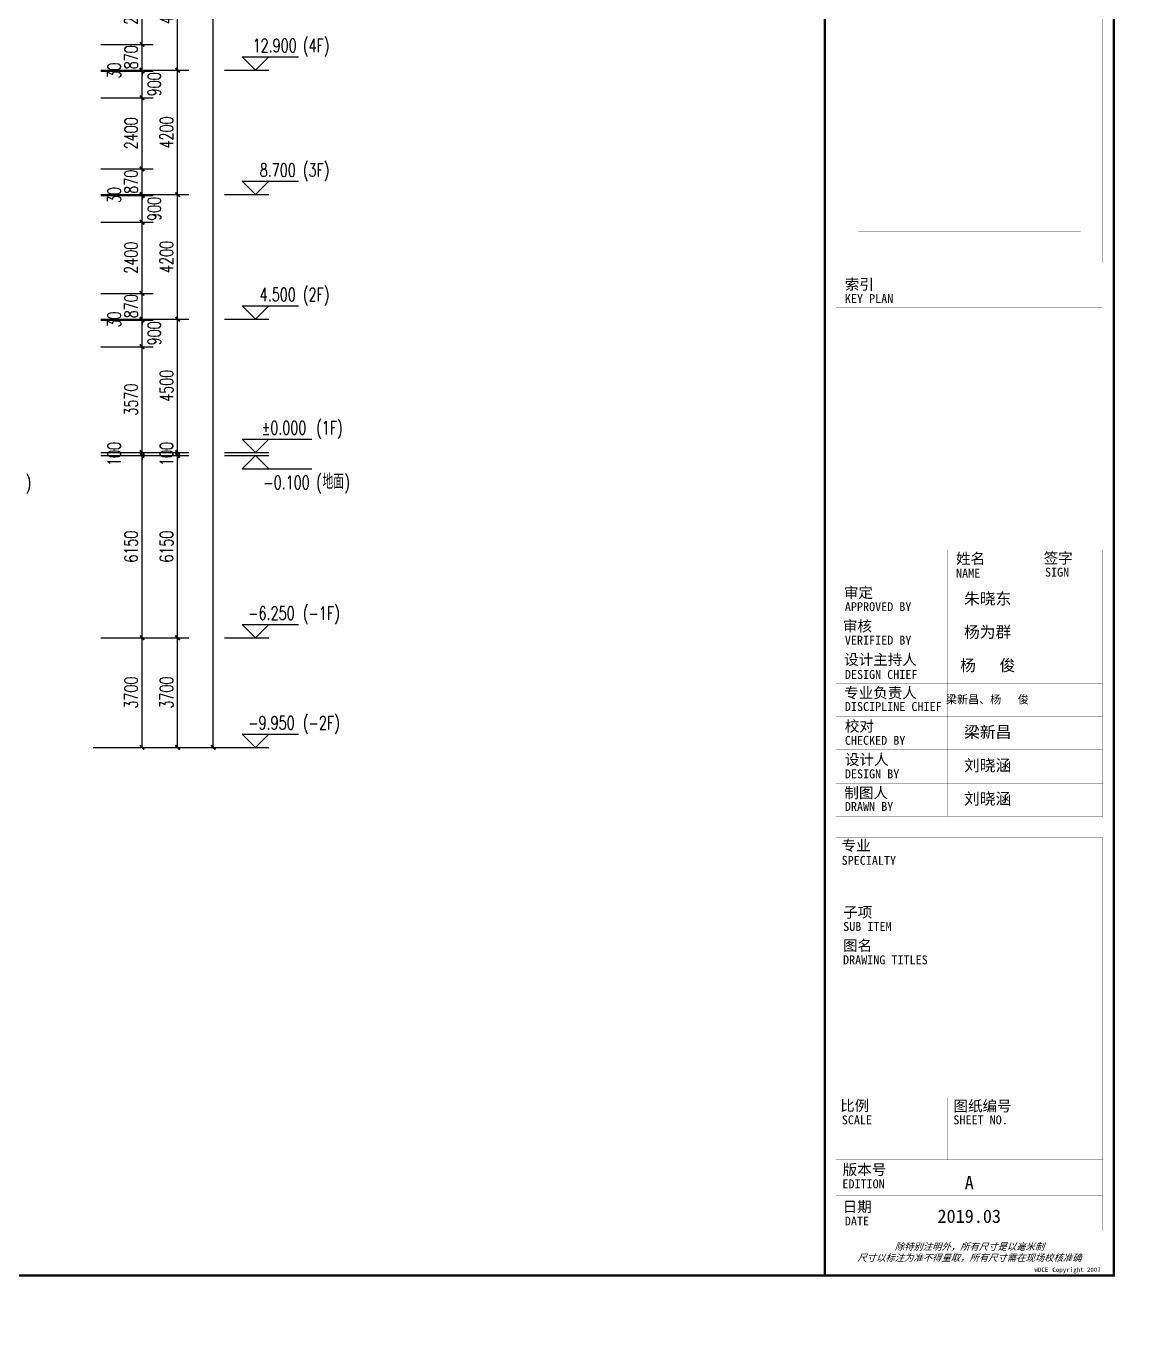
# Model space of a CAD drawing. Extents: x -781494 to 378714, y -27129 to 259749.
# Drawn here: x 214377 to 251761, y 61242 to 105623 of the extents above; entities that cross this region are included whole.
import ezdxf
from ezdxf.enums import TextEntityAlignment as Align

# ---------------------------------------------------------------- set-up
doc = ezdxf.new("R2010")
doc.units = 0
doc.header["$LTSCALE"] = 1000
doc.header["$MEASUREMENT"] = 0
for name, color, linetype in [('00-图签签名_10', 10, 'Continuous'), ('01-标注_尺寸', 124, 'Continuous'), ('02-TEXT_标注', 130, 'Continuous'), ('DIM_ELEV', 3, 'Continuous'), ('PUB_DIM', 3, 'Continuous'), ('PUB_TEXT', 7, 'Continuous')]:
    doc.layers.add(name, color=color, linetype=linetype)
doc.styles.add('_TCH_DIM', font='SIMPLEX', dxfattribs={"bigfont": 'GBCBIG'})
doc.styles.add('_TCH_DIM_T3', font='SIMPLEX', dxfattribs={"width": 0.705882, "bigfont": 'GBCBIG'})
doc.styles.add('华文细黑', font='STXIHEI.TTF', dxfattribs={"height": 10})
doc.styles.add('图签信息$0$华文细黑', font='STXIHEI.TTF', dxfattribs={"height": 10})
doc.dimstyles.new('_TCH_ARCH&&150', dxfattribs={"dimtxt": 446.25, "dimasz": 150, "dimexe": 375, "dimexo": 450, "dimgap": 150, "dimtad": 1, "dimdec": 0, "dimzin": 0, "dimdsep": 46, "dimtxsty": '_TCH_DIM_T3', "dimblk": 'ARCHTICK', "dimcen": 0.09, "dimclrt": 7, "dimazin": 2, "dimtfac": 1, "dimtdec": 0, "dimtix": 1, "dimtmove": 2, "dimatfit": 3, "dimfxl": 0, "dimtolj": 1, "dimtzin": 0, "dimarcsym": 0})

# ---------------------------------------------------------------- blocks, each defined once
blk = doc.blocks.new('图框-A1')
for points, const_width in [([(0, 0), (841, 0), (841, 594), (0, 594)], 0.05), ([(766, 584), (25, 584), (25, 10), (766, 10)], 0.5)]:
    blk.add_lwpolyline(points, close=True, dxfattribs=dict(const_width=const_width))
blk = doc.blocks.new('图签信息$0$WDCE Copyright200X')
at = {"const_width": 0.016}
blk.add_lwpolyline([(-10.6, 1.26, 1), (-11.4, 1.26, 1)], format="xyb", close=True, dxfattribs=at)
at = {"style": '图签信息$0$华文细黑'}
for s, p in [('WDCE ', (-11.46, 0.5)), ('     Copyright ', (-3.51, 0.5))]:
    blk.add_text(s, height=1, dxfattribs=at).set_placement(p, align=Align.BOTTOM_RIGHT)
blk.add_text('c', height=0.6, dxfattribs=at).set_placement((-11.04, 1.35), align=Align.MIDDLE_CENTER)
blk.add_attdef('200X', text='', height=1, dxfattribs=at).set_placement((-0.45, 0.5), align=Align.BOTTOM_RIGHT)
blk = doc.blocks.new('图签信息')
at = {"const_width": 0.5}
blk.add_lwpolyline([(-65, 0), (0, 0), (0, 500.5), (-65, 500.5)], close=True, dxfattribs=at)
at = {"const_width": 0.05}
for points in [[(-62.5, 404.92), (-62.5, 227.83)], [(-62.5, 227.83), (-2.5, 227.83), (-2.5, 404.92)], [(-57.5, 234.85), (-7.5, 234.85)], [(-62.5, 227.83), (-2.5, 227.83)], [(-62.5, 217.74), (-2.5, 217.74)], [(-62.5, 103.26), (-2.5, 103.26), (-2.5, 163.26), (-62.5, 163.26), (-62.5, 103.26)], [(-37.5, 163.26), (-37.5, 103.26)], [(-20, 163.26), (-20, 103.26)], [(-62.5, 155.76), (-2.5, 155.76)], [(-62.5, 148.26), (-2.5, 148.26)], [(-62.5, 140.76), (-2.5, 140.76)], [(-62.5, 133.26), (-2.5, 133.26)], [(-62.5, 125.76), (-2.5, 125.76)], [(-62.5, 118.26), (-2.5, 118.26)], [(-62.5, 110.76), (-2.5, 110.76)], [(-62.5, 98.5), (-2.5, 98.5), (-2.5, 10), (-62.5, 10), (-62.5, 98.5)], [(-62.5, 83.5), (-2.5, 83.5)], [(-62.5, 76), (-2.5, 76)], [(-62.5, 40), (-2.5, 40)], [(-37.5, 40), (-37.5, 26)], [(-62.5, 26), (-2.5, 26)], [(-62.5, 18), (-2.5, 18)]]:
    blk.add_lwpolyline(points, dxfattribs=at)
blk.add_blockref('图签信息$0$WDCE Copyright200X', (-2.5, 0)).add_auto_attribs({'200X': '2007'})
at = {"style": '图签信息$0$华文细黑'}
for s, height, p in [('索引', 2.4, (-60.5, 224.14)), ('KEY PLAN', 2, (-60.5, 220.74)), ('姓名', 2.4, (-35.5, 162.47)), ('签字', 2.4, (-15.81, 162.57)), ('NAME', 2, (-35.5, 158.96)), ('SIGN', 2, (-15.5, 159.2)), ('审定', 2.4, (-60.73, 154.81)), ('APPROVED BY', 2, (-60.5, 151.44)), ('审核', 2.4, (-60.95, 147.29)), ('VERIFIED BY', 2, (-60.5, 143.91)), ('设计主持人', 2.4, (-60.68, 139.76)), ('DESIGN CHIEF', 2, (-60.5, 136.19)), ('专业负责人', 2.4, (-60.67, 132.26)), ('DISCIPLINE CHIEF', 2, (-60.5, 128.98)), ('校对', 2.4, (-60.5, 124.76)), ('CHECKED BY', 2, (-60.5, 121.37)), ('设计人', 2.4, (-60.5, 117.26)), ('DESIGN BY', 2, (-60.5, 113.83)), ('制图人', 2.4, (-60.61, 109.76)), ('DRAWN BY', 2, (-60.5, 106.5)), ('专业', 2.4, (-61.23, 97.93)), ('SPECIALTY', 2, (-61.23, 94.38)), ('子项', 2.4, (-60.88, 82.92)), ('SUB ITEM', 2, (-60.88, 79.5)), ('图名', 2.4, (-60.91, 75.41)), ('DRAWING TITLES', 2, (-60.91, 72)), ('比例', 2.4, (-61.56, 39.42)), ('图纸编号', 2.4, (-36.1, 39.32)), ('SCALE', 2, (-61.19, 36)), ('SHEET NO.', 2, (-36.1, 36)), ('版本号', 2.4, (-61, 25.03)), ('EDITION', 2, (-61.06, 21.61)), ('日期', 2.4, (-61, 16.68)), ('DATE', 2, (-60.5, 13.26))]:
    blk.add_text(s, height=height, dxfattribs=at).set_placement(p, align=Align.TOP_LEFT)
at = {"color": 4, "style": '图签信息$0$华文细黑'}
for s, p in [('A', (-32.53, 19.4)), ('2019.03', (-32.53, 11.84))]:
    blk.add_text(s, height=3, dxfattribs=at).set_placement(p, align=Align.CENTER)
at = {"style": '图签信息$0$华文细黑', "oblique": 20}
for s, p in [('除特别注明外，所有尺寸是以毫米制', (-32.5, 6.5)), ('尺寸以标注为准不得量取，所有尺寸需在现场校核准确', (-32.5, 4))]:
    blk.add_text(s, height=1.5, dxfattribs=at).set_placement(p, align=Align.MIDDLE_CENTER)
blk = doc.blocks.new('图签-A1')
at = {"color": 2}
blk.add_blockref('图签信息', (0, 0), dxfattribs=at)
blk = doc.blocks.new('_ArchTick')
at = {"color": 0, "linetype": 'ByBlock', "const_width": 0.4}
blk.add_lwpolyline([(-0.5, -0.5), (0.5, 0.5)], dxfattribs=at)
blk = doc.blocks.new('*D360')
at = {"layer": 'Defpoints', "color": 0, "transparency": 16777216}
for p in [(197219, 57619), (201719, 57619), (197219, 2869)]:
    blk.add_point(p, dxfattribs=at)
at = {"layer": 'PUB_DIM', "color": 0, "lineweight": -2, "transparency": 16777216}
for p, q in [((197669, 57619), (202094, 57619)), ((201719, 2869), (201719, 57619)), ((197669, 2869), (202094, 2869))]:
    blk.add_line(p, q, dxfattribs=at)
at = {"layer": 'PUB_DIM', "color": 0, "lineweight": -2, "transparency": 16777216, "xscale": 150, "yscale": 150, "zscale": 150}
for p, rotation in [((201719, 57619), 90), ((201719, 2869), 270)]:
    blk.add_blockref('_ArchTick', p, dxfattribs=dict(at, rotation=rotation))
at = {"layer": 'PUB_DIM', "color": 7, "transparency": 16777216, "insert": (201346, 30244), "char_height": 446.2, "attachment_point": 5, "rotation": 90, "style": '_TCH_DIM_T3'}
blk.add_mtext('\\A1;54750', dxfattribs=at)
blk = doc.blocks.new('*D368')
at = {"layer": 'Defpoints', "color": 0, "transparency": 16777216}
for p in [(198682, 29919), (200519, 29919), (198682, 25719)]:
    blk.add_point(p, dxfattribs=at)
at = {"layer": 'PUB_DIM', "color": 0, "lineweight": -2, "transparency": 16777216}
for p, q in [((199132, 29919), (200894, 29919)), ((200519, 25719), (200519, 29919)), ((199132, 25719), (200894, 25719))]:
    blk.add_line(p, q, dxfattribs=at)
at = {"layer": 'PUB_DIM', "color": 0, "lineweight": -2, "transparency": 16777216, "xscale": 150, "yscale": 150, "zscale": 150}
for p, rotation in [((200519, 29919), 90), ((200519, 25719), 270)]:
    blk.add_blockref('_ArchTick', p, dxfattribs=dict(at, rotation=rotation))
at = {"layer": 'PUB_DIM', "color": 7, "transparency": 16777216, "insert": (200146, 27819), "char_height": 446.2, "attachment_point": 5, "rotation": 90, "style": '_TCH_DIM_T3'}
blk.add_mtext('\\A1;4200', dxfattribs=at)
blk = doc.blocks.new('*D369')
at = {"layer": 'Defpoints', "color": 0, "transparency": 16777216}
for p in [(198682, 25719), (200519, 25719), (198682, 21519)]:
    blk.add_point(p, dxfattribs=at)
at = {"layer": 'PUB_DIM', "color": 0, "lineweight": -2, "transparency": 16777216}
for p, q in [((199132, 25719), (200894, 25719)), ((200519, 21519), (200519, 25719)), ((199132, 21519), (200894, 21519))]:
    blk.add_line(p, q, dxfattribs=at)
at = {"layer": 'PUB_DIM', "color": 0, "lineweight": -2, "transparency": 16777216, "xscale": 150, "yscale": 150, "zscale": 150}
for p, rotation in [((200519, 25719), 90), ((200519, 21519), 270)]:
    blk.add_blockref('_ArchTick', p, dxfattribs=dict(at, rotation=rotation))
at = {"layer": 'PUB_DIM', "color": 7, "transparency": 16777216, "insert": (200146, 23619), "char_height": 446.2, "attachment_point": 5, "rotation": 90, "style": '_TCH_DIM_T3'}
blk.add_mtext('\\A1;4200', dxfattribs=at)
blk = doc.blocks.new('*D370')
at = {"layer": 'Defpoints', "color": 0, "transparency": 16777216}
for p in [(198682, 21519), (200519, 21519), (198682, 17319)]:
    blk.add_point(p, dxfattribs=at)
at = {"layer": 'PUB_DIM', "color": 0, "lineweight": -2, "transparency": 16777216}
for p, q in [((199132, 21519), (200894, 21519)), ((200519, 17319), (200519, 21519)), ((199132, 17319), (200894, 17319))]:
    blk.add_line(p, q, dxfattribs=at)
at = {"layer": 'PUB_DIM', "color": 0, "lineweight": -2, "transparency": 16777216, "xscale": 150, "yscale": 150, "zscale": 150}
for p, rotation in [((200519, 21519), 90), ((200519, 17319), 270)]:
    blk.add_blockref('_ArchTick', p, dxfattribs=dict(at, rotation=rotation))
at = {"layer": 'PUB_DIM', "color": 7, "transparency": 16777216, "insert": (200146, 19419), "char_height": 446.2, "attachment_point": 5, "rotation": 90, "style": '_TCH_DIM_T3'}
blk.add_mtext('\\A1;4200', dxfattribs=at)
blk = doc.blocks.new('*D371')
at = {"layer": 'Defpoints', "color": 0, "transparency": 16777216}
for p in [(198682, 17319), (200519, 17319), (198682, 12819)]:
    blk.add_point(p, dxfattribs=at)
at = {"layer": 'PUB_DIM', "color": 0, "lineweight": -2, "transparency": 16777216}
for p, q in [((199132, 17319), (200894, 17319)), ((200519, 12819), (200519, 17319)), ((199132, 12819), (200894, 12819))]:
    blk.add_line(p, q, dxfattribs=at)
at = {"layer": 'PUB_DIM', "color": 0, "lineweight": -2, "transparency": 16777216, "xscale": 150, "yscale": 150, "zscale": 150}
for p, rotation in [((200519, 17319), 90), ((200519, 12819), 270)]:
    blk.add_blockref('_ArchTick', p, dxfattribs=dict(at, rotation=rotation))
at = {"layer": 'PUB_DIM', "color": 7, "transparency": 16777216, "insert": (200146, 15069), "char_height": 446.2, "attachment_point": 5, "rotation": 90, "style": '_TCH_DIM_T3'}
blk.add_mtext('\\A1;4500', dxfattribs=at)
blk = doc.blocks.new('*D372')
at = {"layer": 'Defpoints', "color": 0, "transparency": 16777216}
for p in [(198682, 12819), (198682, 12719), (200519, 12819)]:
    blk.add_point(p, dxfattribs=at)
at = {"layer": 'PUB_DIM', "color": 0, "lineweight": -2, "transparency": 16777216}
for p, q in [((200519, 12819), (200519, 12969)), ((199132, 12819), (200894, 12819)), ((199132, 12719), (200894, 12719)), ((200519, 12719), (200519, 12819)), ((200519, 12719), (200519, 12569))]:
    blk.add_line(p, q, dxfattribs=at)
at = {"layer": 'PUB_DIM', "color": 0, "lineweight": -2, "transparency": 16777216, "xscale": 150, "yscale": 150, "zscale": 150}
for p, rotation in [((200519, 12819), 270), ((200519, 12719), 90)]:
    blk.add_blockref('_ArchTick', p, dxfattribs=dict(at, rotation=rotation))
at = {"layer": 'PUB_DIM', "color": 7, "transparency": 16777216, "insert": (200146, 12769), "char_height": 446.2, "attachment_point": 5, "rotation": 90, "style": '_TCH_DIM_T3'}
blk.add_mtext('\\A1;100', dxfattribs=at)
blk = doc.blocks.new('*D373')
at = {"layer": 'Defpoints', "color": 0, "transparency": 16777216}
for p in [(198682, 12719), (200519, 12719), (198682, 6569)]:
    blk.add_point(p, dxfattribs=at)
at = {"layer": 'PUB_DIM', "color": 0, "lineweight": -2, "transparency": 16777216}
for p, q in [((199132, 12719), (200894, 12719)), ((200519, 6569), (200519, 12719)), ((199132, 6569), (200894, 6569))]:
    blk.add_line(p, q, dxfattribs=at)
at = {"layer": 'PUB_DIM', "color": 0, "lineweight": -2, "transparency": 16777216, "xscale": 150, "yscale": 150, "zscale": 150}
for p, rotation in [((200519, 12719), 90), ((200519, 6569), 270)]:
    blk.add_blockref('_ArchTick', p, dxfattribs=dict(at, rotation=rotation))
at = {"layer": 'PUB_DIM', "color": 7, "transparency": 16777216, "insert": (200146, 9644), "char_height": 446.2, "attachment_point": 5, "rotation": 90, "style": '_TCH_DIM_T3'}
blk.add_mtext('\\A1;6150', dxfattribs=at)
blk = doc.blocks.new('*D374')
at = {"layer": 'Defpoints', "color": 0, "transparency": 16777216}
for p in [(198682, 6569), (200519, 6569), (198682, 2869)]:
    blk.add_point(p, dxfattribs=at)
at = {"layer": 'PUB_DIM', "color": 0, "lineweight": -2, "transparency": 16777216}
for p, q in [((199132, 6569), (200894, 6569)), ((200519, 2869), (200519, 6569)), ((199132, 2869), (200894, 2869))]:
    blk.add_line(p, q, dxfattribs=at)
at = {"layer": 'PUB_DIM', "color": 0, "lineweight": -2, "transparency": 16777216, "xscale": 150, "yscale": 150, "zscale": 150}
for p, rotation in [((200519, 6569), 90), ((200519, 2869), 270)]:
    blk.add_blockref('_ArchTick', p, dxfattribs=dict(at, rotation=rotation))
at = {"layer": 'PUB_DIM', "color": 7, "transparency": 16777216, "insert": (200146, 4719), "char_height": 446.2, "attachment_point": 5, "rotation": 90, "style": '_TCH_DIM_T3'}
blk.add_mtext('\\A1;3700', dxfattribs=at)
blk = doc.blocks.new('*D405')
at = {"layer": 'Defpoints', "color": 0, "transparency": 16777216}
for p in [(197482, 28989), (199319, 28989), (197482, 26589)]:
    blk.add_point(p, dxfattribs=at)
at = {"layer": 'PUB_DIM', "color": 0, "lineweight": -2, "transparency": 16777216}
for p, q in [((197932, 28989), (199694, 28989)), ((199319, 26589), (199319, 28989)), ((197932, 26589), (199694, 26589))]:
    blk.add_line(p, q, dxfattribs=at)
at = {"layer": 'PUB_DIM', "color": 0, "lineweight": -2, "transparency": 16777216, "xscale": 150, "yscale": 150, "zscale": 150}
for p, rotation in [((199319, 28989), 90), ((199319, 26589), 270)]:
    blk.add_blockref('_ArchTick', p, dxfattribs=dict(at, rotation=rotation))
at = {"layer": 'PUB_DIM', "color": 7, "transparency": 16777216, "insert": (198946, 27789), "char_height": 446.2, "attachment_point": 5, "rotation": 90, "style": '_TCH_DIM_T3'}
blk.add_mtext('\\A1;2400', dxfattribs=at)
blk = doc.blocks.new('*D406')
at = {"layer": 'Defpoints', "color": 0, "transparency": 16777216}
for p in [(197482, 26589), (199319, 26589), (197482, 25719)]:
    blk.add_point(p, dxfattribs=at)
at = {"layer": 'PUB_DIM', "color": 0, "lineweight": -2, "transparency": 16777216}
for p, q in [((199319, 26589), (199319, 26739)), ((197932, 26589), (199694, 26589)), ((199319, 25719), (199319, 26589)), ((197932, 25719), (199694, 25719)), ((199319, 25719), (199319, 25569))]:
    blk.add_line(p, q, dxfattribs=at)
at = {"layer": 'PUB_DIM', "color": 0, "lineweight": -2, "transparency": 16777216, "xscale": 150, "yscale": 150, "zscale": 150}
for p, rotation in [((199319, 26589), 270), ((199319, 25719), 90)]:
    blk.add_blockref('_ArchTick', p, dxfattribs=dict(at, rotation=rotation))
at = {"layer": 'PUB_DIM', "color": 7, "transparency": 16777216, "insert": (198946, 26154), "char_height": 446.2, "attachment_point": 5, "rotation": 90, "style": '_TCH_DIM_T3'}
blk.add_mtext('\\A1;870', dxfattribs=at)
blk = doc.blocks.new('*D407')
at = {"layer": 'Defpoints', "color": 0, "transparency": 16777216}
for p in [(197482, 25719), (197482, 25689), (199319, 25719)]:
    blk.add_point(p, dxfattribs=at)
at = {"layer": 'PUB_DIM', "color": 0, "lineweight": -2, "transparency": 16777216}
for p, q in [((199319, 25719), (199319, 25869)), ((197932, 25719), (199694, 25719)), ((197932, 25689), (199694, 25689)), ((199319, 25689), (199319, 25719)), ((199319, 25689), (199319, 25539))]:
    blk.add_line(p, q, dxfattribs=at)
at = {"layer": 'PUB_DIM', "color": 0, "lineweight": -2, "transparency": 16777216, "xscale": 150, "yscale": 150, "zscale": 150}
for p, rotation in [((199319, 25719), 270), ((199319, 25689), 90)]:
    blk.add_blockref('_ArchTick', p, dxfattribs=dict(at, rotation=rotation))
at = {"layer": 'PUB_DIM', "color": 7, "transparency": 16777216, "insert": (198381, 25704), "char_height": 446.2, "attachment_point": 5, "rotation": 90, "style": '_TCH_DIM_T3'}
blk.add_mtext('\\A1;30', dxfattribs=at)
blk = doc.blocks.new('*D408')
at = {"layer": 'Defpoints', "color": 0, "transparency": 16777216}
for p in [(197482, 25689), (199319, 25689), (197482, 24789)]:
    blk.add_point(p, dxfattribs=at)
at = {"layer": 'PUB_DIM', "color": 0, "lineweight": -2, "transparency": 16777216}
for p, q in [((197932, 25689), (199694, 25689)), ((199319, 24789), (199319, 25689)), ((197932, 24789), (199694, 24789))]:
    blk.add_line(p, q, dxfattribs=at)
at = {"layer": 'PUB_DIM', "color": 0, "lineweight": -2, "transparency": 16777216, "xscale": 150, "yscale": 150, "zscale": 150}
for p, rotation in [((199319, 25689), 90), ((199319, 24789), 270)]:
    blk.add_blockref('_ArchTick', p, dxfattribs=dict(at, rotation=rotation))
at = {"layer": 'PUB_DIM', "color": 7, "transparency": 16777216, "insert": (199731, 25239), "char_height": 446.2, "attachment_point": 5, "rotation": 90, "style": '_TCH_DIM_T3'}
blk.add_mtext('\\A1;900', dxfattribs=at)
blk = doc.blocks.new('*D409')
at = {"layer": 'Defpoints', "color": 0, "transparency": 16777216}
for p in [(197482, 24789), (199319, 24789), (197482, 22389)]:
    blk.add_point(p, dxfattribs=at)
at = {"layer": 'PUB_DIM', "color": 0, "lineweight": -2, "transparency": 16777216}
for p, q in [((197932, 24789), (199694, 24789)), ((199319, 22389), (199319, 24789)), ((197932, 22389), (199694, 22389))]:
    blk.add_line(p, q, dxfattribs=at)
at = {"layer": 'PUB_DIM', "color": 0, "lineweight": -2, "transparency": 16777216, "xscale": 150, "yscale": 150, "zscale": 150}
for p, rotation in [((199319, 24789), 90), ((199319, 22389), 270)]:
    blk.add_blockref('_ArchTick', p, dxfattribs=dict(at, rotation=rotation))
at = {"layer": 'PUB_DIM', "color": 7, "transparency": 16777216, "insert": (198946, 23589), "char_height": 446.2, "attachment_point": 5, "rotation": 90, "style": '_TCH_DIM_T3'}
blk.add_mtext('\\A1;2400', dxfattribs=at)
blk = doc.blocks.new('*D410')
at = {"layer": 'Defpoints', "color": 0, "transparency": 16777216}
for p in [(197482, 22389), (199319, 22389), (197482, 21519)]:
    blk.add_point(p, dxfattribs=at)
at = {"layer": 'PUB_DIM', "color": 0, "lineweight": -2, "transparency": 16777216}
for p, q in [((197932, 22389), (199694, 22389)), ((199319, 22389), (199319, 22539)), ((199319, 21519), (199319, 22389)), ((197932, 21519), (199694, 21519)), ((199319, 21519), (199319, 21369))]:
    blk.add_line(p, q, dxfattribs=at)
at = {"layer": 'PUB_DIM', "color": 0, "lineweight": -2, "transparency": 16777216, "xscale": 150, "yscale": 150, "zscale": 150}
for p, rotation in [((199319, 22389), 270), ((199319, 21519), 90)]:
    blk.add_blockref('_ArchTick', p, dxfattribs=dict(at, rotation=rotation))
at = {"layer": 'PUB_DIM', "color": 7, "transparency": 16777216, "insert": (198946, 21954), "char_height": 446.2, "attachment_point": 5, "rotation": 90, "style": '_TCH_DIM_T3'}
blk.add_mtext('\\A1;870', dxfattribs=at)
blk = doc.blocks.new('*D411')
at = {"layer": 'Defpoints', "color": 0, "transparency": 16777216}
for p in [(197482, 21519), (197482, 21489), (199319, 21519)]:
    blk.add_point(p, dxfattribs=at)
at = {"layer": 'PUB_DIM', "color": 0, "lineweight": -2, "transparency": 16777216}
for p, q in [((197932, 21519), (199694, 21519)), ((197932, 21489), (199694, 21489)), ((199319, 21519), (199319, 21669)), ((199319, 21489), (199319, 21519)), ((199319, 21489), (199319, 21339))]:
    blk.add_line(p, q, dxfattribs=at)
at = {"layer": 'PUB_DIM', "color": 0, "lineweight": -2, "transparency": 16777216, "xscale": 150, "yscale": 150, "zscale": 150}
for p, rotation in [((199319, 21519), 270), ((199319, 21489), 90)]:
    blk.add_blockref('_ArchTick', p, dxfattribs=dict(at, rotation=rotation))
at = {"layer": 'PUB_DIM', "color": 7, "transparency": 16777216, "insert": (198381, 21504), "char_height": 446.2, "attachment_point": 5, "rotation": 90, "style": '_TCH_DIM_T3'}
blk.add_mtext('\\A1;30', dxfattribs=at)
blk = doc.blocks.new('*D412')
at = {"layer": 'Defpoints', "color": 0, "transparency": 16777216}
for p in [(197482, 21489), (199319, 21489), (197482, 20589)]:
    blk.add_point(p, dxfattribs=at)
at = {"layer": 'PUB_DIM', "color": 0, "lineweight": -2, "transparency": 16777216}
for p, q in [((197932, 21489), (199694, 21489)), ((199319, 20589), (199319, 21489)), ((197932, 20589), (199694, 20589))]:
    blk.add_line(p, q, dxfattribs=at)
at = {"layer": 'PUB_DIM', "color": 0, "lineweight": -2, "transparency": 16777216, "xscale": 150, "yscale": 150, "zscale": 150}
for p, rotation in [((199319, 21489), 90), ((199319, 20589), 270)]:
    blk.add_blockref('_ArchTick', p, dxfattribs=dict(at, rotation=rotation))
at = {"layer": 'PUB_DIM', "color": 7, "transparency": 16777216, "insert": (199731, 21039), "char_height": 446.2, "attachment_point": 5, "rotation": 90, "style": '_TCH_DIM_T3'}
blk.add_mtext('\\A1;900', dxfattribs=at)
blk = doc.blocks.new('*D413')
at = {"layer": 'Defpoints', "color": 0, "transparency": 16777216}
for p in [(197482, 20589), (199319, 20589), (197482, 18189)]:
    blk.add_point(p, dxfattribs=at)
at = {"layer": 'PUB_DIM', "color": 0, "lineweight": -2, "transparency": 16777216}
for p, q in [((197932, 20589), (199694, 20589)), ((199319, 18189), (199319, 20589)), ((197932, 18189), (199694, 18189))]:
    blk.add_line(p, q, dxfattribs=at)
at = {"layer": 'PUB_DIM', "color": 0, "lineweight": -2, "transparency": 16777216, "xscale": 150, "yscale": 150, "zscale": 150}
for p, rotation in [((199319, 20589), 90), ((199319, 18189), 270)]:
    blk.add_blockref('_ArchTick', p, dxfattribs=dict(at, rotation=rotation))
at = {"layer": 'PUB_DIM', "color": 7, "transparency": 16777216, "insert": (198946, 19389), "char_height": 446.2, "attachment_point": 5, "rotation": 90, "style": '_TCH_DIM_T3'}
blk.add_mtext('\\A1;2400', dxfattribs=at)
blk = doc.blocks.new('*D414')
at = {"layer": 'Defpoints', "color": 0, "transparency": 16777216}
for p in [(197482, 18189), (199319, 18189), (197482, 17319)]:
    blk.add_point(p, dxfattribs=at)
at = {"layer": 'PUB_DIM', "color": 0, "lineweight": -2, "transparency": 16777216}
for p, q in [((199319, 18189), (199319, 18339)), ((197932, 18189), (199694, 18189)), ((199319, 17319), (199319, 18189)), ((197932, 17319), (199694, 17319)), ((199319, 17319), (199319, 17169))]:
    blk.add_line(p, q, dxfattribs=at)
at = {"layer": 'PUB_DIM', "color": 0, "lineweight": -2, "transparency": 16777216, "xscale": 150, "yscale": 150, "zscale": 150}
for p, rotation in [((199319, 18189), 270), ((199319, 17319), 90)]:
    blk.add_blockref('_ArchTick', p, dxfattribs=dict(at, rotation=rotation))
at = {"layer": 'PUB_DIM', "color": 7, "transparency": 16777216, "insert": (198946, 17754), "char_height": 446.2, "attachment_point": 5, "rotation": 90, "style": '_TCH_DIM_T3'}
blk.add_mtext('\\A1;870', dxfattribs=at)
blk = doc.blocks.new('*D415')
at = {"layer": 'Defpoints', "color": 0, "transparency": 16777216}
for p in [(197482, 17319), (199319, 17319), (197482, 17289)]:
    blk.add_point(p, dxfattribs=at)
at = {"layer": 'PUB_DIM', "color": 0, "lineweight": -2, "transparency": 16777216}
for p, q in [((197932, 17319), (199694, 17319)), ((199319, 17319), (199319, 17469)), ((199319, 17289), (199319, 17319)), ((197932, 17289), (199694, 17289)), ((199319, 17289), (199319, 17139))]:
    blk.add_line(p, q, dxfattribs=at)
at = {"layer": 'PUB_DIM', "color": 0, "lineweight": -2, "transparency": 16777216, "xscale": 150, "yscale": 150, "zscale": 150}
for p, rotation in [((199319, 17319), 270), ((199319, 17289), 90)]:
    blk.add_blockref('_ArchTick', p, dxfattribs=dict(at, rotation=rotation))
at = {"layer": 'PUB_DIM', "color": 7, "transparency": 16777216, "insert": (198381, 17304), "char_height": 446.2, "attachment_point": 5, "rotation": 90, "style": '_TCH_DIM_T3'}
blk.add_mtext('\\A1;30', dxfattribs=at)
blk = doc.blocks.new('*D416')
at = {"layer": 'Defpoints', "color": 0, "transparency": 16777216}
for p in [(197482, 17289), (199319, 17289), (197482, 16389)]:
    blk.add_point(p, dxfattribs=at)
at = {"layer": 'PUB_DIM', "color": 0, "lineweight": -2, "transparency": 16777216}
for p, q in [((197932, 17289), (199694, 17289)), ((199319, 16389), (199319, 17289)), ((197932, 16389), (199694, 16389))]:
    blk.add_line(p, q, dxfattribs=at)
at = {"layer": 'PUB_DIM', "color": 0, "lineweight": -2, "transparency": 16777216, "xscale": 150, "yscale": 150, "zscale": 150}
for p, rotation in [((199319, 17289), 90), ((199319, 16389), 270)]:
    blk.add_blockref('_ArchTick', p, dxfattribs=dict(at, rotation=rotation))
at = {"layer": 'PUB_DIM', "color": 7, "transparency": 16777216, "insert": (199731, 16839), "char_height": 446.2, "attachment_point": 5, "rotation": 90, "style": '_TCH_DIM_T3'}
blk.add_mtext('\\A1;900', dxfattribs=at)
blk = doc.blocks.new('*D417')
at = {"layer": 'Defpoints', "color": 0, "transparency": 16777216}
for p in [(197482, 16389), (199319, 16389), (197482, 12819)]:
    blk.add_point(p, dxfattribs=at)
at = {"layer": 'PUB_DIM', "color": 0, "lineweight": -2, "transparency": 16777216}
for p, q in [((197932, 16389), (199694, 16389)), ((199319, 12819), (199319, 16389)), ((197932, 12819), (199694, 12819))]:
    blk.add_line(p, q, dxfattribs=at)
at = {"layer": 'PUB_DIM', "color": 0, "lineweight": -2, "transparency": 16777216, "xscale": 150, "yscale": 150, "zscale": 150}
for p, rotation in [((199319, 16389), 90), ((199319, 12819), 270)]:
    blk.add_blockref('_ArchTick', p, dxfattribs=dict(at, rotation=rotation))
at = {"layer": 'PUB_DIM', "color": 7, "transparency": 16777216, "insert": (198946, 14604), "char_height": 446.2, "attachment_point": 5, "rotation": 90, "style": '_TCH_DIM_T3'}
blk.add_mtext('\\A1;3570', dxfattribs=at)
blk = doc.blocks.new('*D418')
at = {"layer": 'Defpoints', "color": 0, "transparency": 16777216}
for p in [(197482, 12819), (197482, 12719), (199319, 12819)]:
    blk.add_point(p, dxfattribs=at)
at = {"layer": 'PUB_DIM', "color": 0, "lineweight": -2, "transparency": 16777216}
for p, q in [((199319, 12819), (199319, 12969)), ((197932, 12819), (199694, 12819)), ((197932, 12719), (199694, 12719)), ((199319, 12719), (199319, 12819)), ((199319, 12719), (199319, 12569))]:
    blk.add_line(p, q, dxfattribs=at)
at = {"layer": 'PUB_DIM', "color": 0, "lineweight": -2, "transparency": 16777216, "xscale": 150, "yscale": 150, "zscale": 150}
for p, rotation in [((199319, 12819), 270), ((199319, 12719), 90)]:
    blk.add_blockref('_ArchTick', p, dxfattribs=dict(at, rotation=rotation))
at = {"layer": 'PUB_DIM', "color": 7, "transparency": 16777216, "insert": (198381, 12769), "char_height": 446.2, "attachment_point": 5, "rotation": 90, "style": '_TCH_DIM_T3'}
blk.add_mtext('\\A1;100', dxfattribs=at)
blk = doc.blocks.new('*D419')
at = {"layer": 'Defpoints', "color": 0, "transparency": 16777216}
for p in [(197482, 12719), (199319, 12719), (197482, 6569)]:
    blk.add_point(p, dxfattribs=at)
at = {"layer": 'PUB_DIM', "color": 0, "lineweight": -2, "transparency": 16777216}
for p, q in [((197932, 12719), (199694, 12719)), ((199319, 6569), (199319, 12719)), ((197932, 6569), (199694, 6569))]:
    blk.add_line(p, q, dxfattribs=at)
at = {"layer": 'PUB_DIM', "color": 0, "lineweight": -2, "transparency": 16777216, "xscale": 150, "yscale": 150, "zscale": 150}
for p, rotation in [((199319, 12719), 90), ((199319, 6569), 270)]:
    blk.add_blockref('_ArchTick', p, dxfattribs=dict(at, rotation=rotation))
at = {"layer": 'PUB_DIM', "color": 7, "transparency": 16777216, "insert": (198946, 9644), "char_height": 446.2, "attachment_point": 5, "rotation": 90, "style": '_TCH_DIM_T3'}
blk.add_mtext('\\A1;6150', dxfattribs=at)
blk = doc.blocks.new('*D420')
at = {"layer": 'Defpoints', "color": 0, "transparency": 16777216}
for p in [(197482, 6569), (199319, 6569), (197482, 2869)]:
    blk.add_point(p, dxfattribs=at)
at = {"layer": 'PUB_DIM', "color": 0, "lineweight": -2, "transparency": 16777216}
for p, q in [((197932, 6569), (199694, 6569)), ((199319, 2869), (199319, 6569)), ((197932, 2869), (199694, 2869))]:
    blk.add_line(p, q, dxfattribs=at)
at = {"layer": 'PUB_DIM', "color": 0, "lineweight": -2, "transparency": 16777216, "xscale": 150, "yscale": 150, "zscale": 150}
for p, rotation in [((199319, 6569), 90), ((199319, 2869), 270)]:
    blk.add_blockref('_ArchTick', p, dxfattribs=dict(at, rotation=rotation))
at = {"layer": 'PUB_DIM', "color": 7, "transparency": 16777216, "insert": (198946, 4719), "char_height": 446.2, "attachment_point": 5, "rotation": 90, "style": '_TCH_DIM_T3'}
blk.add_mtext('\\A1;3700', dxfattribs=at)
blk = doc.blocks.new('A$C6DAE6152')
at = {"layer": '00-图签签名_10', "attachment_point": 5, "style": '华文细黑'}
for s, insert, char_height, width in [('朱晓东', (-2588, 4884), 260, 101600.4), ('杨为群', (-2588, 4134), 260, 101600.4), ('杨   俊', (-2588, 3384), 260, 101600.4), ('梁新昌、杨   俊', (-2595, 2620), 182, 71120.28), ('梁新昌', (-2588, 1884), 260, 101600.4), ('刘晓涵', (-2588, 1134), 260, 101600.4), ('刘晓涵', (-2588, 384), 260, 101600.4)]:
    blk.add_mtext(s, dxfattribs=dict(at, insert=insert, char_height=char_height, width=width))
blk = doc.blocks.new('biaozhupouyou')
at = {"layer": 'DIM_ELEV'}
for p, q in [((203143.8, 25718.6), (202693.8, 26168.6)), ((202693.8, 26168.6), (204592.8, 26168.6)), ((203143.8, 25718.6), (203593.8, 26168.6)), ((202093.8, 25718.6), (203593.8, 25718.6)), ((203143.8, 21518.6), (202693.8, 21968.6)), ((202693.8, 21968.6), (204592.8, 21968.6)), ((203143.8, 21518.6), (203593.8, 21968.6)), ((202093.8, 21518.6), (203593.8, 21518.6)), ((203143.8, 17318.6), (202693.8, 17768.6)), ((202693.8, 17768.6), (204592.8, 17768.6)), ((203143.8, 17318.6), (203593.8, 17768.6)), ((202093.8, 17318.6), (203593.8, 17318.6)), ((203143.8, 12818.6), (202693.8, 13268.6)), ((202693.8, 13268.6), (205041.3, 13268.6)), ((203143.8, 12818.6), (203593.8, 13268.6)), ((202093.8, 12818.6), (203593.8, 12818.6)), ((202093.8, 12718.6), (203593.8, 12718.6)), ((203143.8, 12718.6), (202693.8, 12268.6)), ((203143.8, 12718.6), (203593.8, 12268.6)), ((202693.8, 12268.6), (205041.3, 12268.6)), ((203143.8, 6568.6), (202693.8, 7018.6)), ((202693.8, 7018.6), (204592.8, 7018.6)), ((203143.8, 6568.6), (203593.8, 7018.6)), ((202093.8, 6568.6), (203593.8, 6568.6)), ((203143.8, 2868.6), (202693.8, 3318.6)), ((202693.8, 3318.6), (204592.8, 3318.6)), ((203143.8, 2868.6), (203593.8, 3318.6)), ((202093.8, 2868.6), (203593.8, 2868.6))]:
    blk.add_line(p, q, dxfattribs=at)
at = {"layer": 'PUB_TEXT', "style": '_TCH_DIM', "width": 0.705882}
for s, height, p in [('12.900', 446.25, (203047.8, 26326.1)), ('(4F)', 446.25, (204742.8, 26326.1)), ('(3F)', 446.25, (204742.8, 22126.1)), ('8.700', 446.25, (203287.8, 22126.1)), ('4.500', 446.25, (203287.8, 17926.1)), ('(2F)', 446.25, (204742.8, 17926.1)), ('%%P0.000', 446.25, (203346.3, 13426.1)), ('(1F)', 446.25, (205191.3, 13426.1)), ('-0.100', 446.25, (203406.3, 11586.1)), ('(', 446.2, (205191.3, 11586.1)), (')', 446.2, (206138.5, 11586.1)), ('-6.250', 446.25, (202897.8, 7176.1)), ('(-1F)', 446.25, (204742.8, 7176.1)), ('(-2F)', 446.25, (204742.8, 3476.1)), ('-9.950', 446.25, (202897.8, 3476.1))]:
    blk.add_text(s, height=height, dxfattribs=at).set_placement(p)
at = {"layer": 'PUB_TEXT', "style": '_TCH_DIM'}
blk.add_text('地面', height=506.38, dxfattribs=at).set_placement((205401.3, 11586.1))
at = {"layer": 'PUB_DIM'}
for p1, p2, distance, picture, middle in [((197219.4, 2868.6), (197219.4, 57618.6), -4499.3, '*D360', (201345.7, 30243.6)), ((198681.6, 25718.6), (198681.6, 29918.6), -1837.2, '*D368', (200145.7, 27818.6)), ((197481.6, 26588.6), (197481.6, 28988.6), -1837.2, '*D405', (198945.7, 27788.6)), ((197481.6, 25718.6), (197481.6, 26588.6), -1837.2, '*D406', (198945.7, 26153.6)), ((198681.6, 21518.6), (198681.6, 25718.6), -1837.2, '*D369', (200145.7, 23618.6)), ((197481.6, 22388.6), (197481.6, 24788.6), -1837.2, '*D409', (198945.7, 23588.6)), ((197481.6, 21518.6), (197481.6, 22388.6), -1837.2, '*D410', (198945.7, 21953.6)), ((198681.6, 17318.6), (198681.6, 21518.6), -1837.2, '*D370', (200145.7, 19418.6)), ((197481.6, 18188.6), (197481.6, 20588.6), -1837.2, '*D413', (198945.7, 19388.6)), ((197481.6, 17318.6), (197481.6, 18188.6), -1837.2, '*D414', (198945.7, 17753.6)), ((198681.6, 12818.6), (198681.6, 17318.6), -1837.2, '*D371', (200145.7, 15068.6)), ((197481.6, 12818.6), (197481.6, 16388.6), -1837.2, '*D417', (198945.7, 14603.6)), ((198681.6, 12718.6), (198681.6, 12818.6), -1837.2, '*D372', (200145.7, 12768.6)), ((197481.6, 6568.6), (197481.6, 12718.6), -1837.2, '*D419', (198945.7, 9643.6)), ((198681.6, 6568.6), (198681.6, 12718.6), -1837.2, '*D373', (200145.7, 9643.6)), ((197481.6, 2868.6), (197481.6, 6568.6), -1837.2, '*D420', (198945.7, 4718.6)), ((198681.6, 2868.6), (198681.6, 6568.6), -1837.2, '*D374', (200145.7, 4718.6))]:
    dim = blk.add_aligned_dim(p1=p1, p2=p2, distance=distance, dimstyle='_TCH_ARCH&&150', dxfattribs=at)
    dim.commit()
    dim.dimension.update_dxf_attribs({"geometry": picture, "text_midpoint": middle})
for base, p1, p2, picture, middle in [((199318.8, 25718.6), (197481.6, 25688.6), (197481.6, 25718.6), '*D407', (198381.3, 25703.6)), ((199318.8, 25688.6), (197481.6, 24788.6), (197481.6, 25688.6), '*D408', (199731.3, 25238.6)), ((199318.8, 21518.6), (197481.6, 21488.6), (197481.6, 21518.6), '*D411', (198381.3, 21503.6)), ((199318.8, 21488.6), (197481.6, 20588.6), (197481.6, 21488.6), '*D412', (199731.3, 21038.6)), ((199318.8, 17318.6), (197481.6, 17288.6), (197481.6, 17318.6), '*D415', (198381.3, 17303.6)), ((199318.8, 17288.6), (197481.6, 16388.6), (197481.6, 17288.6), '*D416', (199731.3, 16838.6)), ((199318.8, 12818.6), (197481.6, 12718.6), (197481.6, 12818.6), '*D418', (198381.3, 12768.6))]:
    dim = blk.add_linear_dim(base=base, p1=p1, p2=p2, angle=90, dimstyle='_TCH_ARCH&&150', dxfattribs=at)
    dim.commit()
    dim.dimension.update_dxf_attribs({"geometry": picture, "text_midpoint": middle, "dimtype": 161})

msp = doc.modelspace()

# ---------------------------------------------------------------- block references
at = {"xscale": 150, "yscale": 150, "zscale": 150}
for name, p in [('图框-A1', (126410.2, 61975)), ('图签-A1', (251060.2, 63475)), ('图框-A1', (126410.2, -27125))]:
    msp.add_blockref(name, p, dxfattribs=at)
msp.add_blockref('biaozhupouyou', (18962.3, 78424.1))
at = {"layer": '01-标注_尺寸', "xscale": 1.5, "yscale": 1.5, "zscale": 1.5}
msp.add_blockref('A$C6DAE6152', (250685.2, 78964.4), dxfattribs=at)

# ---------------------------------------------------------------- texts
at = {"layer": '02-TEXT_标注', "style": '_TCH_DIM', "width": 0.705882}
msp.add_text(')', height=446.2, dxfattribs=at).set_placement((214351.6, 90000.2))

doc.saveas('drawing.dxf')
